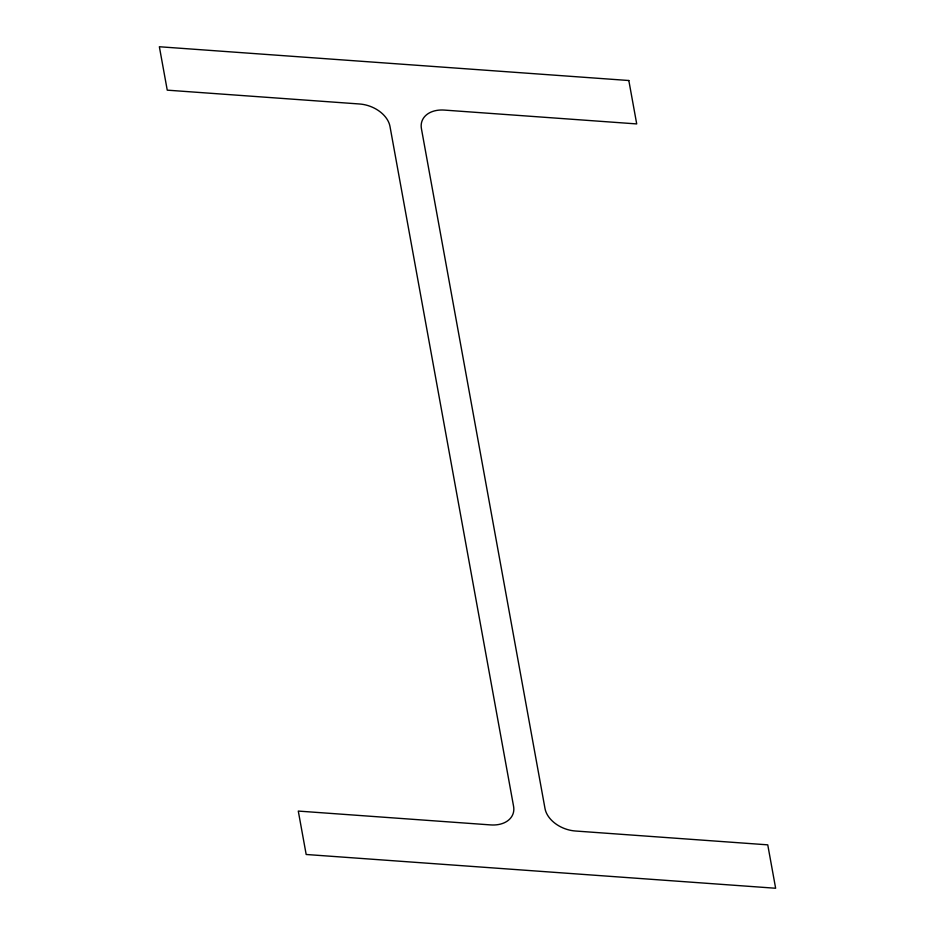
<?xml version="1.0" encoding="UTF-8"?>
<svg xmlns="http://www.w3.org/2000/svg" width="935" height="935" viewBox="0 0 935 935"><rect width="100%" height="100%" fill="white"/><g stroke="black" fill="none" stroke-linecap="round" stroke-linejoin="round"><path stroke-width="1.4" d="M628.823 80.515L159.359 46.75L167.248 90.157L359.601 103.995A27.781 19.436 20.2 0 1 389.988 126.424L513.572 806.309A27.781 19.436 20.2 0 1 490.653 824.915L298.288 811.077L306.177 854.485L775.641 888.25L767.752 844.843L575.399 831.005A27.781 19.436 20.2 0 1 545.011 808.576L421.428 128.691A27.781 19.436 20.2 0 1 444.347 110.085L636.712 123.923L628.823 80.515"/></g></svg>
